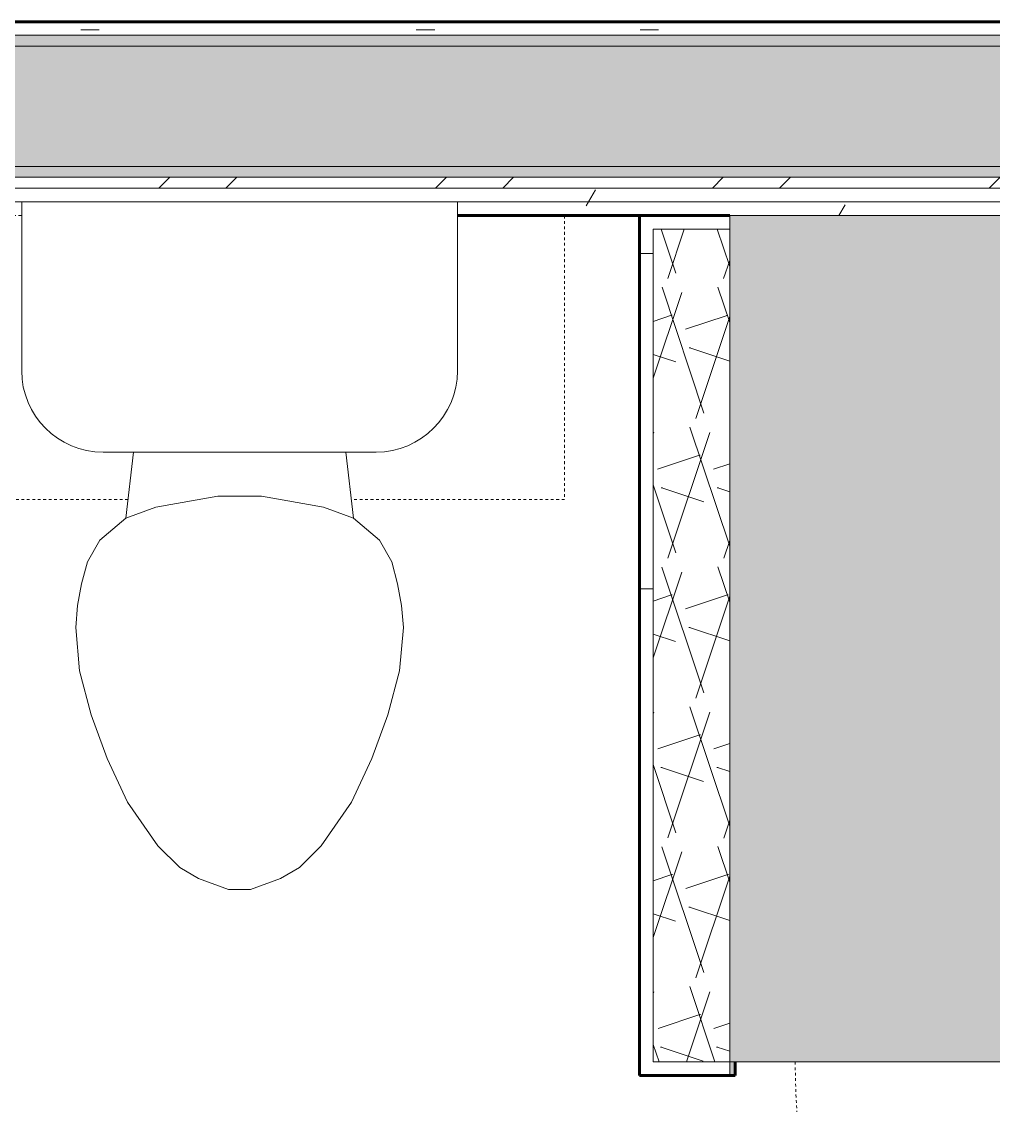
# Model space of a CAD drawing. Header units: inches. Extents: x -4110 to -1807, y 9775 to 11251.
# Drawn here: x -3586.69 to -3542.21, y 10303.41 to 10353.03 of the extents above; entities that cross this region are included whole.
import ezdxf

# ---------------------------------------------------------------- set-up
doc = ezdxf.new("R2010")
doc.units = ezdxf.units.IN
doc.header["$MEASUREMENT"] = 0
doc.linetypes.add('Dash', pattern=[0.25, 0.125, -0.125])
for name, color, linetype, lineweight in [('0-1', 7, 'Continuous', 5), ('0-2', 10, 'Continuous', 18), ('A-WALL', 113, 'Continuous', 18), ('A-WALL-1', 8, 'Continuous', 5), ('A-WALL-3', 250, 'Continuous', 60), ('A-WALL-4', 10, 'Continuous', 18), ('A-WALL-PATT-1', 7, 'Continuous', 9), ('A-WALL-PATT-2', 253, 'Continuous', 9), ('A-WALL-PATT-4', 111, 'Continuous', 9), ('I-WALL-4', 2, 'Continuous', 5), ('I-WALL-5', 2, 'Continuous', 60), ('P-SANR-FIXT-1', 7, 'Continuous', 9), ('P-SANR-FIXT-3', 90, 'Continuous', 9), ('P-SANR-FIXT-4', 9, 'Continuous', 9), ('P-SANR-FIXT-HDLN-1', 7, 'Dash', 9), ('Q-CASE-4', 7, 'Dash', 9)]:
    doc.layers.add(name, color=color, linetype=linetype, lineweight=lineweight)
pattern_1 = [(0, (0, 0), (20.48, 5.12), [0.845, -14.515, 0.845, -14.515, -81.92]), (0, (0, 0), (20.48, 5.12), [-30.72, 0.845, -29.875, 0.845, -14.515, -35.84]), (0, (0, 0), (20.48, 5.12), [-76.8, 0.845, -9.395, 0.845, -24.755]), (120, (7.68, 2.56), (-14.67405, 15.1762003), [0.845, -14.515, 0.845, -14.515, -81.92]), (120, (7.68, 2.56), (-14.67405, 15.1762003), [-30.72, 0.845, -29.875, 0.845, -14.515, -35.84]), (120, (7.68, 2.56), (-14.67405, 15.1762003), [-76.8, 0.845, -9.395, 0.845, -24.755]), (240, (10.24, 12.8), (-5.80595, -20.2962003), [0.845, -14.515, 0.845, -14.515, -81.92]), (240, (10.24, 12.8), (-5.80595, -20.2962003), [-30.72, 0.845, -29.875, 0.845, -14.515, -35.84]), (240, (10.24, 12.8), (-5.80595, -20.2962003), [-76.8, 0.845, -9.395, 0.845, -24.755])]
pattern_2 = [(161.57, (0.32, 0.32), (-2.560496185, -0.000537386), [0, -18.214, 2.022, 0]), (18.43, (-0.32, 0.32), (-2.560496185, 0.000537386), [0, -18.214, 2.022, 0]), (108.43, (0.32, 0.32), (1.27922091, -6.400876726), [6.07, -14.166]), (71.57, (-0.32, 0.32), (1.27922091, 6.400876726), [6.07, -14.166])]

# ---------------------------------------------------------------- blocks, each defined once
blk = doc.blocks.new('Toilet-Domestic-3D - Toilet-Domestic-3D-1352612-ENLARGED RCP - 2ND FLOOR PLAN - WEST')
at = {"layer": 'P-SANR-FIXT-1'}
for p, q in [((-9.976, 19.476), (9.976, 19.476)), ((-9.976, 11.75), (-9.976, 19.476)), ((9.976, 19.476), (9.976, 11.75)), ((6.25, 8.024), (-6.25, 8.024)), ((-4.862, 8.024), (-5.209, 5)), ((4.862, 8.024), (5.209, 5)), ((-1, 6), (-3.836, 5.5)), ((1, 6), (-1, 6)), ((3.836, 5.5), (1, 6)), ((-3.836, 5.5), (-5.209, 5)), ((5.209, 5), (3.836, 5.5)), ((-5.209, 5), (-6.401, 4)), ((6.401, 4), (5.209, 5)), ((-6.401, 4), (-6.968, 3)), ((6.968, 3), (6.401, 4)), ((-6.968, 3), (-7.236, 2)), ((7.236, 2), (6.968, 3)), ((-7.236, 2), (-7.413, 0.996)), ((7.413, 0.996), (7.236, 2)), ((-7.413, 0.996), (-7.5, 0)), ((7.5, 0), (7.413, 0.996)), ((-7.5, 0), (-7.326, -1.992)), ((7.326, -1.992), (7.5, 0)), ((-7.326, -1.992), (-6.788, -4)), ((6.788, -4), (7.326, -1.992)), ((-6.788, -4), (-6.06, -6)), ((6.06, -6), (6.788, -4)), ((-6.06, -6), (-5.127, -8)), ((5.127, -8), (6.06, -6)), ((-5.127, -8), (-3.74, -10)), ((3.74, -10), (5.127, -8)), ((-3.74, -10), (-2.74, -11)), ((2.74, -11), (3.74, -10)), ((-2.74, -11), (-1.874, -11.5)), ((1.874, -11.5), (2.74, -11)), ((-1.874, -11.5), (-0.5, -12)), ((0.5, -12), (1.874, -11.5)), ((-0.5, -12), (0.5, -12))]:
    blk.add_line(p, q, dxfattribs=at)
for centre, start, end in [((-6.25, 11.75), 180, 270), ((6.25, 11.75), 270, 360)]:
    blk.add_arc(centre, 3.726, start, end, dxfattribs=at)
blk = doc.blocks.new('300 Series Wall Hung Cabinet_326 - 30_-V8-ENLARGED RCP - 2ND FLOOR PLAN - WEST')
at = {"layer": 'Q-CASE-4'}
for p, q in [((-15, 0.187), (-15, 13.188)), ((-15, 13.188), (-5.236, 13.188)), ((4.986, 13.188), (15, 13.188)), ((15, 13.188), (15, 0.187)), ((-10.101, 0.187), (-15, 0.187)), ((15, 0.187), (9.851, 0.187))]:
    blk.add_line(p, q, dxfattribs=at)
blk = doc.blocks.new('The Shower - The Shower-4050272-ENLARGED RCP - 2ND FLOOR PLAN - WEST')
at = {"layer": 'P-SANR-FIXT-3'}
h = blk.add_hatch(color=256, dxfattribs=at)
h.paths.add_polyline_path([(0, -24.209), (0, -39.25), (38.5, -39.25), (38.5, -0.5), (0, -0.5), (0, -20.222)], flags=0)
h.paths.add_polyline_path([(17.75, -35.563), (17.801, -35.174), (17.951, -34.812), (18.189, -34.502), (18.5, -34.263), (18.862, -34.114), (19.25, -34.062), (19.638, -34.114), (20, -34.263), (20.311, -34.502), (20.549, -34.812), (20.699, -35.174), (20.746, -35.595), (20.699, -35.951), (20.549, -36.313), (20.311, -36.623), (20, -36.862), (19.638, -37.011), (19.25, -37.062), (18.862, -37.011), (18.5, -36.862), (18.189, -36.623), (17.951, -36.313), (17.801, -35.951), (17.754, -35.595)], flags=0)
at = {"layer": 'P-SANR-FIXT-4'}
blk.add_hatch(color=256, dxfattribs=at).paths.add_polyline_path([(17.75, -35.563), (17.801, -35.951), (17.951, -36.313), (18.189, -36.623), (18.5, -36.862), (18.862, -37.011), (19.25, -37.062), (19.638, -37.011), (20.04, -36.831), (20.311, -36.623), (20.549, -36.313), (20.699, -35.951), (20.746, -35.53), (20.699, -35.174), (20.549, -34.812), (20.311, -34.502), (20, -34.263), (19.638, -34.114), (19.25, -34.062), (18.862, -34.114), (18.5, -34.263), (18.189, -34.502), (17.951, -34.812), (17.801, -35.174), (17.752, -35.548)], flags=0)
at = {"layer": 'P-SANR-FIXT-1'}
for p, q in [((0, -0.5), (38.5, -0.5)), ((0, -39.25), (0, -0.5)), ((38.5, -0.5), (38.5, -39.25)), ((38.5, -39.25), (0, -39.25))]:
    blk.add_line(p, q, dxfattribs=at)
for start, end in [(0, 180), (180, 360)]:
    blk.add_arc((19.25, -35.563), 1.5, start, end, dxfattribs=at)
at = {"layer": 'P-SANR-FIXT-HDLN-1'}
blk.add_line((35, -39.25), (35, -71.25), dxfattribs=at)
blk.add_arc((35, -39.25), 32, 180, 270, dxfattribs=at)
blk = doc.blocks.new('CTR - 1st Phase - Unit Layouts_rvt-1-ENLARGED RCP - 2ND FLOOR PLAN - WEST')
at = {"layer": 'A-WALL-1'}
blk.add_hatch(color=256, dxfattribs=at).paths.add_polyline_path([(-3554.174, 10304.777), (-3554.031, 10304.777), (-3554.035, 10305.402), (-3554.281, 10305.402), (-3554.281, 10304.777)], flags=0)
at = {"layer": 'A-WALL-PATT-1'}
h = blk.add_hatch(dxfattribs=at)
h.set_pattern_fill('FP_1', color=256, style=0, pattern_type=2)
h.set_pattern_definition(pattern_1)
h.paths.add_polyline_path([(-3558.406, 10304.777), (-3554.281, 10304.777), (-3554.281, 10305.402), (-3557.781, 10305.402), (-3557.781, 10343.527), (-3554.281, 10343.527), (-3554.285, 10344.152), (-3558.406, 10344.152), (-3558.406, 10321.296)], flags=0)
at = {"layer": 'A-WALL-PATT-2'}
h = blk.add_hatch(dxfattribs=at)
h.set_pattern_fill('FP_2', color=256, style=0, pattern_type=2)
h.set_pattern_definition(pattern_2)
h.paths.add_polyline_path([(-3557.781, 10305.402), (-3554.281, 10305.402), (-3554.281, 10343.527), (-3557.781, 10343.527), (-3557.781, 10332.132)], flags=0)
at = {"layer": 'A-WALL-3'}
for p, q in [((-3558.406, 10304.777), (-3558.406, 10344.152)), ((-3558.406, 10344.152), (-3557.781, 10344.152)), ((-3557.781, 10344.152), (-3554.281, 10344.152)), ((-3554.031, 10305.402), (-3554.031, 10304.777)), ((-3557.781, 10304.777), (-3558.406, 10304.777)), ((-3554.281, 10304.777), (-3557.781, 10304.777)), ((-3554.031, 10304.777), (-3554.281, 10304.777))]:
    blk.add_line(p, q, dxfattribs=at)
at = {"layer": 'A-WALL-4'}
for p, q in [((-3557.781, 10343.527), (-3554.281, 10343.527)), ((-3557.781, 10343.527), (-3557.781, 10305.402)), ((-3554.281, 10305.402), (-3557.781, 10305.402)), ((-3554.281, 10304.777), (-3554.281, 10305.402)), ((-3554.281, 10305.402), (-3554.281, 10304.777))]:
    blk.add_line(p, q, dxfattribs=at)
at = {"layer": '0-2'}
for name, p in [('Toilet-Domestic-3D - Toilet-Domestic-3D-1352612-ENLARGED RCP - 2ND FLOOR PLAN - WEST', (-3576.718, 10325.296)), ('The Shower - The Shower-4050272-ENLARGED RCP - 2ND FLOOR PLAN - WEST', (-3554.281, 10344.652))]:
    blk.add_blockref(name, p, dxfattribs=at)
at = {"layer": '0-2', "rotation": 180}
blk.add_blockref('300 Series Wall Hung Cabinet_326 - 30_-V8-ENLARGED RCP - 2ND FLOOR PLAN - WEST', (-3576.843, 10344.335), dxfattribs=at)

msp = doc.modelspace()

# ---------------------------------------------------------------- hatches: boundary and pattern name
at = {"layer": 'A-WALL-PATT-4'}
h = msp.add_hatch(dxfattribs=at)
h.set_pattern_fill('FP_1', color=256, style=0, pattern_type=2)
h.set_pattern_definition(pattern_1)
h.paths.add_polyline_path([(-3675.882, 10352.402), (-3504.674, 10352.402), (-3504.674, 10353.027), (-3852.474, 10353.027), (-3852.474, 10352.402), (-3690.298, 10352.402)], flags=0)
h = msp.add_hatch(dxfattribs=at)
h.set_pattern_fill('FP_2', color=256, style=0, pattern_type=2)
h.set_pattern_definition(pattern_2)
h.paths.add_polyline_path([(-3503.983, 10346.402), (-3501.674, 10346.402), (-3501.674, 10351.339), (-3504.674, 10351.339), (-3504.674, 10351.902), (-3851.849, 10351.902), (-3851.849, 10351.839), (-3852.474, 10351.839), (-3852.474, 10346.402), (-3505.059, 10346.402)], flags=0)
h = msp.add_hatch(dxfattribs=at)
h.set_pattern_fill('FP_33', color=256, style=0, pattern_type=2)
h.set_pattern_definition([(45, (0, 0), (-6.335677, 6.335677), []), (45, (0, 9.6), (-6.335677, 6.335677), [])])
h.paths.add_polyline_path([(-3515.079, 10345.402), (-3501.674, 10345.402), (-3501.674, 10345.902), (-3852.474, 10345.902), (-3852.474, 10345.402), (-3515.096, 10345.402)], flags=0)
h = msp.add_hatch(dxfattribs=at)
h.set_pattern_fill('FP_1', color=256, style=0, pattern_type=2)
h.set_pattern_definition(pattern_1)
h.paths.add_polyline_path([(-3852.474, 10344.777), (-3501.674, 10344.777), (-3501.674, 10345.402), (-3852.474, 10345.402)], flags=0)
h = msp.add_hatch(dxfattribs=at)
h.set_pattern_fill('FP_1', color=256, style=0, pattern_type=2)
h.set_pattern_definition(pattern_1)
h.paths.add_polyline_path([(-3506.174, 10344.152), (-3501.674, 10344.152), (-3501.674, 10344.777), (-3852.474, 10344.777), (-3852.474, 10344.152), (-3586.694, 10344.152), (-3586.694, 10344.772), (-3566.742, 10344.772), (-3566.742, 10344.152), (-3509.656, 10344.152)], flags=0)
at = {"layer": 'I-WALL-4'}
for points in [[(-3505.059, 10351.902), (-3504.674, 10351.902), (-3504.674, 10352.402), (-3852.474, 10352.402), (-3852.474, 10351.902), (-3521.899, 10351.902)], [(-3504.379, 10345.902), (-3501.674, 10345.902), (-3501.674, 10346.402), (-3852.474, 10346.402), (-3852.474, 10345.902), (-3504.47, 10345.902)]]:
    msp.add_hatch(color=256, dxfattribs=at).paths.add_polyline_path(points, flags=0)

# ---------------------------------------------------------------- linework, layer by layer
at = {"layer": 'A-WALL'}
for p, q in [((-3852.474, 10352.402), (-3504.674, 10352.402)), ((-3852.474, 10351.902), (-3504.674, 10351.902)), ((-3852.474, 10346.402), (-3501.674, 10346.402)), ((-3852.474, 10345.902), (-3501.674, 10345.902)), ((-3852.474, 10345.402), (-3501.674, 10345.402)), ((-3852.474, 10344.777), (-3501.674, 10344.777))]:
    msp.add_line(p, q, dxfattribs=at)
at = {"layer": 'I-WALL-5'}
for p, q in [((-3852.474, 10353.027), (-3505.299, 10353.027)), ((-3554.281, 10344.152), (-3566.742, 10344.152))]:
    msp.add_line(p, q, dxfattribs=at)

# ---------------------------------------------------------------- block references
at = {"layer": '0-1'}
msp.add_blockref('CTR - 1st Phase - Unit Layouts_rvt-1-ENLARGED RCP - 2ND FLOOR PLAN - WEST', (0, 0), dxfattribs=at)

doc.saveas('drawing.dxf')
